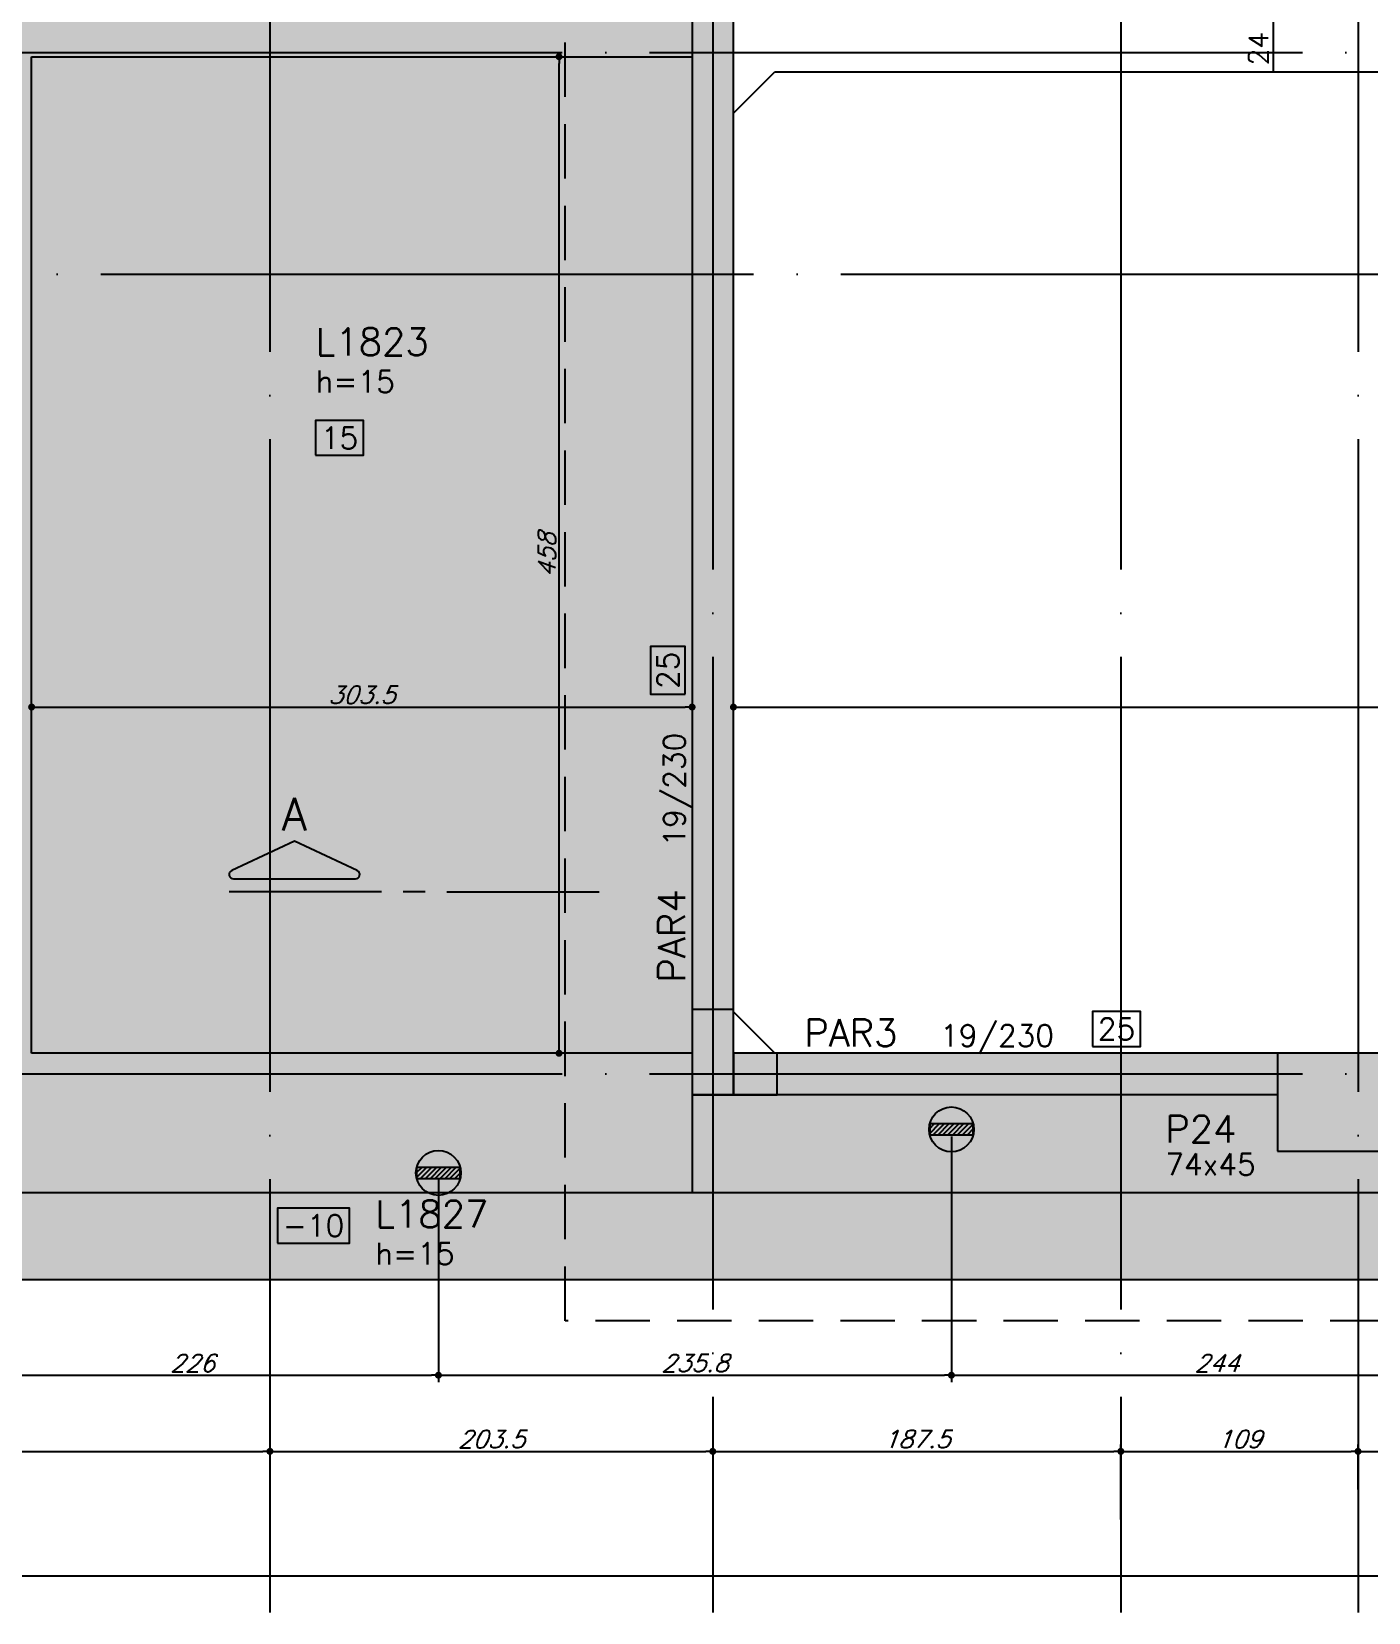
# Model space of a CAD drawing. Header units: millimetres. Extents: x -2404 to 6316, y -1750 to 2455.
# Drawn here: x -819 to -205, y -732 to -5 of the extents above; entities that cross this region are included whole.
import ezdxf
from ezdxf.enums import TextEntityAlignment as Align

# ---------------------------------------------------------------- set-up
doc = ezdxf.new("R2010")
doc.units = ezdxf.units.MM
doc.header["$LTSCALE"] = 50
doc.linetypes.add('DASHED', pattern=[0.75, 0.5, -0.25])
doc.linetypes.add('EIXO', pattern=[6.8, 6, -0.4, 0, -0.4])
for name, color, linetype in [('F-ARM', 6, 'Continuous'), ('F-AUX', 2, 'Continuous'), ('F-CORTE-INDICAÇÃO', 4, 'Continuous'), ('F-COTAS', 106, 'Continuous'), ('F-COTAS ANCORAGEM', 106, 'Continuous'), ('F-DESNIVEL-1', 254, 'Continuous'), ('F-EIXO', 12, 'EIXO'), ('F-LAJES', 3, 'Continuous'), ('F-LAJES-DIM', 2, 'Continuous'), ('F-LAJES-NOME', 4, 'Continuous'), ('F-PILARES-DIM', 172, 'Continuous'), ('F-PILARES-M', 170, 'Continuous'), ('F-PILARES-NOME', 170, 'Continuous'), ('F-TEXTO', 6, 'Continuous'), ('F-VIGAS', 3, 'Continuous'), ('F-VIGAS-DIM', 2, 'Continuous'), ('F-VIGAS-NOME', 4, 'Continuous')]:
    doc.layers.add(name, color=color, linetype=linetype)
doc.layers.add('F-DESNIVEL-2', color=7, linetype='Continuous', true_color=0xffd1e8)
doc.layers.add('F-DESNIVEL-3', color=7, linetype='Continuous', true_color=0xd5c7ff)
doc.styles.add('CP-TEXT-INCL', font='romans.shx', dxfattribs={"oblique": 20})
doc.styles.add('MCP', font='romans.shx')
doc.styles.add('ROMANS', font='romans.shx')
doc.dimstyles.new('CP-COTAS-50', dxfattribs={"dimscale": 0.64, "dimtxt": 12.5, "dimasz": 5, "dimexe": 5, "dimexo": 5, "dimgap": 2.5, "dimtad": 1, "dimdec": 1, "dimdsep": 46, "dimtxsty": 'CP-TEXT-INCL', "dimblk1": 'DOT', "dimblk2": 'DOT', "dimsah": 1, "dimcen": 9, "dimclrd": 256, "dimclre": 256, "dimclrt": 256, "dimadec": 0, "dimazin": 0, "dimtfac": 1, "dimtdec": 1, "dimtmove": 2, "dimatfit": 3, "dimldrblk": 'DOT', "dimfxl": 0, "dimtolj": 1, "dimarcsym": 0})

# ---------------------------------------------------------------- blocks, each defined once
blk = doc.blocks.new('*U17')
at = {"layer": 'F-EIXO'}
blk.add_line((0, 0), (4945.5, 0), dxfattribs=at)
at = {"layer": 'F-TEXTO', "style": 'ROMANS'}
blk.add_attdef('EIXO', text='', height=17.5, dxfattribs=at).set_placement((-28.21, 0), align=Align.MIDDLE_CENTER)
blk = doc.blocks.new('*U16')
at = {"layer": 'F-EIXO'}
blk.add_line((0, 0), (4857.5, 0), dxfattribs=at)
at = {"layer": 'F-TEXTO', "style": 'ROMANS'}
blk.add_attdef('EIXO', text='', height=17.5, dxfattribs=at).set_placement((-28.21, 0), align=Align.MIDDLE_CENTER)
blk = doc.blocks.new('*U19')
at = {"layer": 'F-EIXO'}
blk.add_line((0, 0), (0, -2579.78), dxfattribs=at)
at = {"layer": 'F-TEXTO', "style": 'ROMANS'}
blk.add_attdef('EIXO', text='', height=17.5, rotation=360, dxfattribs=at).set_placement((0, 28.21), align=Align.MIDDLE_CENTER)
blk = doc.blocks.new('*U18')
at = {"layer": 'F-EIXO'}
blk.add_line((0, 0), (0, -2479.78), dxfattribs=at)
at = {"layer": 'F-TEXTO', "style": 'ROMANS'}
blk.add_attdef('EIXO', text='', height=17.5, rotation=360, dxfattribs=at).set_placement((0, 28.21), align=Align.MIDDLE_CENTER)
blk = doc.blocks.new('*U20')
at = {"layer": 'F-EIXO'}
blk.add_line((0, 0), (0, -2579.78), dxfattribs=at)
at = {"layer": 'F-TEXTO', "style": 'ROMANS'}
blk.add_attdef('EIXO', text='', height=17.5, rotation=360, dxfattribs=at).set_placement((0, 28.21), align=Align.MIDDLE_CENTER)
blk = doc.blocks.new('*U12')
at = {"layer": 'F-LAJES-DIM', "color": 1}
blk.add_lwpolyline([(0, 0), (22, 0), (22, 16), (0, 16)], close=True, dxfattribs=at)
at = {"layer": 'F-LAJES-DIM', "style": 'MCP'}
blk.add_attdef('DIM', text='', height=10, dxfattribs=at).set_placement((11, 8), align=Align.MIDDLE_CENTER)
blk = doc.blocks.new('*U11')
at = {"layer": 'F-LAJES-DIM', "color": 1}
blk.add_lwpolyline([(0, 0), (33, 0), (33, 16), (0, 16)], close=True, dxfattribs=at)
at = {"layer": 'F-LAJES-DIM', "style": 'MCP'}
blk.add_attdef('DIM', text='', height=10, dxfattribs=at).set_placement((16.5, 8), align=Align.MIDDLE_CENTER)
blk = doc.blocks.new('*U5')
at = {"layer": 'F-VIGAS-DIM', "color": 1}
blk.add_lwpolyline([(0, 0), (22, 0), (22, 16), (0, 16)], close=True, dxfattribs=at)
at = {"layer": 'F-VIGAS-DIM', "style": 'MCP'}
blk.add_attdef('DIM', text='', height=10, dxfattribs=at).set_placement((11, 8), align=Align.MIDDLE_CENTER)
blk = doc.blocks.new('*U8')
at = {"layer": 'F-CORTE-INDICAÇÃO'}
for p, q in [((70, 0), (0, 0)), ((80, 0), (90, 0)), ((100, 0), (170, 0))]:
    blk.add_line(p, q, dxfattribs=at)
blk.add_lwpolyline([(112, 6, -0.802585), (111.15, 9.81), (140, 23.26), (168.85, 9.81, -0.802585), (168, 6)], format="xyb", close=True, dxfattribs=at)
at = {"layer": 'F-CORTE-INDICAÇÃO', "style": 'ROMANS'}
blk.add_attdef('CORTE', text='', height=15, dxfattribs=at).set_placement((140, 35.76), align=Align.MIDDLE_CENTER)
at = {"layer": 'F-CORTE-INDICAÇÃO', "color": 2, "style": 'ROMANS'}
blk.add_attdef('FOLHA', text='', height=12, dxfattribs=at).set_placement((140, -10), align=Align.MIDDLE_CENTER)
blk = doc.blocks.new('_DOT')
at = {"color": 0, "linetype": 'ByBlock'}
blk.add_line((-0.5, 0), (-1, 0), dxfattribs=at)
at = {"color": 0, "linetype": 'ByBlock', "const_width": 0.5}
blk.add_lwpolyline([(-0.25, 0, 1), (0.25, 0, 1)], format="xyb", close=True, dxfattribs=at)
blk = doc.blocks.new('*D42')
at = {"layer": 'DEFPOINTS', "color": 0, "transparency": 16777216}
for p in [(-819, -315.89), (-515.5, -315.89), (-515.5, -315.89)]:
    blk.add_point(p, dxfattribs=at)
at = {"layer": 'F-COTAS', "lineweight": -2, "transparency": 16777216}
blk.add_line((-815.8, -315.89), (-518.7, -315.89), dxfattribs=at)
at = {"layer": 'F-COTAS', "lineweight": -2, "transparency": 16777216, "xscale": 3.2, "yscale": 3.2, "zscale": 3.2, "rotation": 180}
blk.add_blockref('_DOT', (-819, -315.89), dxfattribs=at)
at = {"layer": 'F-COTAS', "lineweight": -2, "transparency": 16777216, "xscale": 3.2, "yscale": 3.2, "zscale": 3.2}
blk.add_blockref('_DOT', (-515.5, -315.89), dxfattribs=at)
at = {"layer": 'F-COTAS', "transparency": 16777216, "insert": (-667.25, -310.29), "char_height": 8, "attachment_point": 5, "style": 'CP-TEXT-INCL'}
blk.add_mtext('\\A1;303.5', dxfattribs=at)
blk = doc.blocks.new('*D43')
at = {"layer": 'DEFPOINTS', "color": 0, "transparency": 16777216}
for p in [(-496.5, -315.89), (188, -315.89), (188, -315.89)]:
    blk.add_point(p, dxfattribs=at)
at = {"layer": 'F-COTAS', "lineweight": -2, "transparency": 16777216}
blk.add_line((-493.3, -315.89), (184.8, -315.89), dxfattribs=at)
at = {"layer": 'F-COTAS', "lineweight": -2, "transparency": 16777216, "xscale": 3.2, "yscale": 3.2, "zscale": 3.2, "rotation": 180}
blk.add_blockref('_DOT', (-496.5, -315.89), dxfattribs=at)
at = {"layer": 'F-COTAS', "lineweight": -2, "transparency": 16777216, "xscale": 3.2, "yscale": 3.2, "zscale": 3.2}
blk.add_blockref('_DOT', (188, -315.89), dxfattribs=at)
at = {"layer": 'F-COTAS', "transparency": 16777216, "insert": (-154.25, -310.29), "char_height": 8, "attachment_point": 5, "style": 'CP-TEXT-INCL'}
blk.add_mtext('\\A1;684.5', dxfattribs=at)
blk = doc.blocks.new('*D47')
at = {"layer": 'DEFPOINTS', "color": 0, "transparency": 16777216}
for p in [(-576.65, -17), (-576.65, -17), (-576.65, -475)]:
    blk.add_point(p, dxfattribs=at)
at = {"layer": 'F-COTAS', "lineweight": -2, "transparency": 16777216}
blk.add_line((-576.65, -471.8), (-576.65, -20.2), dxfattribs=at)
at = {"layer": 'F-COTAS', "lineweight": -2, "transparency": 16777216, "xscale": 3.2, "yscale": 3.2, "zscale": 3.2}
for p, rotation in [((-576.65, -17), 90), ((-576.65, -475), 270)]:
    blk.add_blockref('_DOT', p, dxfattribs=dict(at, rotation=rotation))
at = {"layer": 'F-COTAS', "transparency": 16777216, "insert": (-582.25, -246), "char_height": 8, "attachment_point": 5, "rotation": 90, "style": 'CP-TEXT-INCL'}
blk.add_mtext('\\A1;458', dxfattribs=at)
blk = doc.blocks.new('*D138')
at = {"layer": 'DEFPOINTS', "color": 0, "transparency": 16777216}
for p in [(2835, 864.5), (-1650, -579), (2835, -715.16)]:
    blk.add_point(p, dxfattribs=at)
at = {"layer": 'F-COTAS', "lineweight": -2, "transparency": 16777216}
for p, q in [((2835, 861.3), (2835, -718.36)), ((-1650, -582.2), (-1650, -718.36)), ((-1646.8, -715.16), (2831.8, -715.16))]:
    blk.add_line(p, q, dxfattribs=at)
at = {"layer": 'F-COTAS', "lineweight": -2, "transparency": 16777216, "xscale": 3.2, "yscale": 3.2, "zscale": 3.2, "rotation": 180}
blk.add_blockref('_DOT', (-1650, -715.16), dxfattribs=at)
at = {"layer": 'F-COTAS', "lineweight": -2, "transparency": 16777216, "xscale": 3.2, "yscale": 3.2, "zscale": 3.2}
blk.add_blockref('_DOT', (2835, -715.16), dxfattribs=at)
at = {"layer": 'F-COTAS', "transparency": 16777216, "insert": (592.5, -709.56), "char_height": 8, "attachment_point": 5, "style": 'CP-TEXT-INCL'}
blk.add_mtext('\\A1;4485', dxfattribs=at)
blk = doc.blocks.new('*D141')
at = {"layer": 'DEFPOINTS', "color": 0, "transparency": 16777216}
for p in [(-1090, -657.97), (-709.5, -657.97), (-709.5, -657.97)]:
    blk.add_point(p, dxfattribs=at)
at = {"layer": 'F-COTAS', "lineweight": -2, "transparency": 16777216}
blk.add_line((-1086.8, -657.97), (-712.7, -657.97), dxfattribs=at)
at = {"layer": 'F-COTAS', "lineweight": -2, "transparency": 16777216, "xscale": 3.2, "yscale": 3.2, "zscale": 3.2, "rotation": 180}
blk.add_blockref('_DOT', (-1090, -657.97), dxfattribs=at)
at = {"layer": 'F-COTAS', "lineweight": -2, "transparency": 16777216, "xscale": 3.2, "yscale": 3.2, "zscale": 3.2}
blk.add_blockref('_DOT', (-709.5, -657.97), dxfattribs=at)
at = {"layer": 'F-COTAS', "transparency": 16777216, "insert": (-899.75, -652.37), "char_height": 8, "attachment_point": 5, "style": 'CP-TEXT-INCL'}
blk.add_mtext('\\A1;380.5', dxfattribs=at)
blk = doc.blocks.new('*D142')
at = {"layer": 'DEFPOINTS', "color": 0, "transparency": 16777216}
for p in [(-709.5, -657.97), (-506, -657.97), (-506, -657.97)]:
    blk.add_point(p, dxfattribs=at)
at = {"layer": 'F-COTAS', "lineweight": -2, "transparency": 16777216}
blk.add_line((-706.3, -657.97), (-509.2, -657.97), dxfattribs=at)
at = {"layer": 'F-COTAS', "lineweight": -2, "transparency": 16777216, "xscale": 3.2, "yscale": 3.2, "zscale": 3.2, "rotation": 180}
blk.add_blockref('_DOT', (-709.5, -657.97), dxfattribs=at)
at = {"layer": 'F-COTAS', "lineweight": -2, "transparency": 16777216, "xscale": 3.2, "yscale": 3.2, "zscale": 3.2}
blk.add_blockref('_DOT', (-506, -657.97), dxfattribs=at)
at = {"layer": 'F-COTAS', "transparency": 16777216, "insert": (-607.75, -652.37), "char_height": 8, "attachment_point": 5, "style": 'CP-TEXT-INCL'}
blk.add_mtext('\\A1;203.5', dxfattribs=at)
blk = doc.blocks.new('*D143')
at = {"layer": 'DEFPOINTS', "color": 0, "transparency": 16777216}
for p in [(-506, -657.97), (-318.5, -657.97), (-318.5, -692.47)]:
    blk.add_point(p, dxfattribs=at)
at = {"layer": 'F-COTAS', "lineweight": -2, "transparency": 16777216}
for p, q in [((-502.8, -657.97), (-321.7, -657.97)), ((-318.5, -689.27), (-318.5, -654.77))]:
    blk.add_line(p, q, dxfattribs=at)
at = {"layer": 'F-COTAS', "lineweight": -2, "transparency": 16777216, "xscale": 3.2, "yscale": 3.2, "zscale": 3.2, "rotation": 180}
blk.add_blockref('_DOT', (-506, -657.97), dxfattribs=at)
at = {"layer": 'F-COTAS', "lineweight": -2, "transparency": 16777216, "xscale": 3.2, "yscale": 3.2, "zscale": 3.2}
blk.add_blockref('_DOT', (-318.5, -657.97), dxfattribs=at)
at = {"layer": 'F-COTAS', "transparency": 16777216, "insert": (-412.25, -652.37), "char_height": 8, "attachment_point": 5, "style": 'CP-TEXT-INCL'}
blk.add_mtext('\\A1;187.5', dxfattribs=at)
blk = doc.blocks.new('*D144')
at = {"layer": 'DEFPOINTS', "color": 0, "transparency": 16777216}
for p in [(-209.5, -657.97), (-209.5, -678.67), (-318.5, -692.47)]:
    blk.add_point(p, dxfattribs=at)
at = {"layer": 'F-COTAS', "lineweight": -2, "transparency": 16777216}
for p, q in [((-318.5, -689.27), (-318.5, -654.77)), ((-315.3, -657.97), (-212.7, -657.97)), ((-209.5, -675.47), (-209.5, -654.77))]:
    blk.add_line(p, q, dxfattribs=at)
at = {"layer": 'F-COTAS', "lineweight": -2, "transparency": 16777216, "xscale": 3.2, "yscale": 3.2, "zscale": 3.2, "rotation": 180}
blk.add_blockref('_DOT', (-318.5, -657.97), dxfattribs=at)
at = {"layer": 'F-COTAS', "lineweight": -2, "transparency": 16777216, "xscale": 3.2, "yscale": 3.2, "zscale": 3.2}
blk.add_blockref('_DOT', (-209.5, -657.97), dxfattribs=at)
at = {"layer": 'F-COTAS', "transparency": 16777216, "insert": (-264, -652.37), "char_height": 8, "attachment_point": 5, "style": 'CP-TEXT-INCL'}
blk.add_mtext('\\A1;109', dxfattribs=at)
blk = doc.blocks.new('*D145')
at = {"layer": 'DEFPOINTS', "color": 0, "transparency": 16777216}
for p in [(195, -657.97), (-209.5, -678.67), (195, -678.67)]:
    blk.add_point(p, dxfattribs=at)
at = {"layer": 'F-COTAS', "lineweight": -2, "transparency": 16777216}
for p, q in [((-209.5, -675.47), (-209.5, -654.77)), ((-206.3, -657.97), (191.8, -657.97)), ((195, -675.47), (195, -654.77))]:
    blk.add_line(p, q, dxfattribs=at)
at = {"layer": 'F-COTAS', "lineweight": -2, "transparency": 16777216, "xscale": 3.2, "yscale": 3.2, "zscale": 3.2, "rotation": 180}
blk.add_blockref('_DOT', (-209.5, -657.97), dxfattribs=at)
at = {"layer": 'F-COTAS', "lineweight": -2, "transparency": 16777216, "xscale": 3.2, "yscale": 3.2, "zscale": 3.2}
blk.add_blockref('_DOT', (195, -657.97), dxfattribs=at)
at = {"layer": 'F-COTAS', "transparency": 16777216, "insert": (-7.25, -652.37), "char_height": 8, "attachment_point": 5, "style": 'CP-TEXT-INCL'}
blk.add_mtext('\\A1;404.5', dxfattribs=at)
blk = doc.blocks.new('PONTO ANCORAGEM_EST')
at = {"layer": 'F-ARM'}
h = blk.add_hatch(dxfattribs=at)
h.set_pattern_fill('ANSI31', color=2, scale=0.5)
h.paths.add_polyline_path([(-1159.55, 5937.09), (-1179.55, 5937.09), (-1179.55, 5932.09), (-1159.55, 5932.09)])
at = {"layer": 'F-ARM', "color": 3, "elevation": 0}
blk.add_lwpolyline([(-1179.55, 5932.09), (-1159.55, 5932.09), (-1159.55, 5937.09), (-1179.55, 5937.09)], close=True, dxfattribs=at)
at = {"layer": 'F-ARM', "color": 3}
blk.add_circle((-1169.55, 5934.59, 0), 10.31, dxfattribs=at)
blk = doc.blocks.new('*D274')
at = {"layer": 'DEFPOINTS', "color": 0, "transparency": 16777216}
for p in [(-858.08, -529.99), (-632.08, -529.99), (-632.08, -622.98)]:
    blk.add_point(p, dxfattribs=at)
at = {"layer": 'F-COTAS ANCORAGEM', "lineweight": -2, "transparency": 16777216}
for p, q in [((-858.08, -533.19), (-858.08, -626.18)), ((-632.08, -533.19), (-632.08, -626.18)), ((-854.88, -622.98), (-635.28, -622.98))]:
    blk.add_line(p, q, dxfattribs=at)
at = {"layer": 'F-COTAS ANCORAGEM', "lineweight": -2, "transparency": 16777216, "xscale": 3.2, "yscale": 3.2, "zscale": 3.2, "rotation": 180}
blk.add_blockref('_DOT', (-858.08, -622.98), dxfattribs=at)
at = {"layer": 'F-COTAS ANCORAGEM', "lineweight": -2, "transparency": 16777216, "xscale": 3.2, "yscale": 3.2, "zscale": 3.2}
blk.add_blockref('_DOT', (-632.08, -622.98), dxfattribs=at)
at = {"layer": 'F-COTAS ANCORAGEM', "transparency": 16777216, "insert": (-745.08, -617.38), "char_height": 8, "attachment_point": 5, "style": 'CP-TEXT-INCL'}
blk.add_mtext('\\A1;226', dxfattribs=at)
blk = doc.blocks.new('*D275')
at = {"layer": 'DEFPOINTS', "color": 0, "transparency": 16777216}
for p in [(-396.33, -509.99), (-632.08, -529.99), (-396.33, -622.98)]:
    blk.add_point(p, dxfattribs=at)
at = {"layer": 'F-COTAS ANCORAGEM', "lineweight": -2, "transparency": 16777216}
for p, q in [((-396.33, -513.19), (-396.33, -626.18)), ((-632.08, -533.19), (-632.08, -626.18)), ((-628.88, -622.98), (-399.53, -622.98))]:
    blk.add_line(p, q, dxfattribs=at)
at = {"layer": 'F-COTAS ANCORAGEM', "lineweight": -2, "transparency": 16777216, "xscale": 3.2, "yscale": 3.2, "zscale": 3.2, "rotation": 180}
blk.add_blockref('_DOT', (-632.08, -622.98), dxfattribs=at)
at = {"layer": 'F-COTAS ANCORAGEM', "lineweight": -2, "transparency": 16777216, "xscale": 3.2, "yscale": 3.2, "zscale": 3.2}
blk.add_blockref('_DOT', (-396.33, -622.98), dxfattribs=at)
at = {"layer": 'F-COTAS ANCORAGEM', "transparency": 16777216, "insert": (-514.21, -617.38), "char_height": 8, "attachment_point": 5, "style": 'CP-TEXT-INCL'}
blk.add_mtext('\\A1;235.8', dxfattribs=at)
blk = doc.blocks.new('*D276')
at = {"layer": 'DEFPOINTS', "color": 0, "transparency": 16777216}
for p in [(-396.33, -509.99), (-152.33, -509.99), (-152.33, -622.98)]:
    blk.add_point(p, dxfattribs=at)
at = {"layer": 'F-COTAS ANCORAGEM', "lineweight": -2, "transparency": 16777216}
for p, q in [((-396.33, -513.19), (-396.33, -626.18)), ((-152.33, -513.19), (-152.33, -626.18)), ((-393.13, -622.98), (-155.53, -622.98))]:
    blk.add_line(p, q, dxfattribs=at)
at = {"layer": 'F-COTAS ANCORAGEM', "lineweight": -2, "transparency": 16777216, "xscale": 3.2, "yscale": 3.2, "zscale": 3.2, "rotation": 180}
blk.add_blockref('_DOT', (-396.33, -622.98), dxfattribs=at)
at = {"layer": 'F-COTAS ANCORAGEM', "lineweight": -2, "transparency": 16777216, "xscale": 3.2, "yscale": 3.2, "zscale": 3.2}
blk.add_blockref('_DOT', (-152.33, -622.98), dxfattribs=at)
at = {"layer": 'F-COTAS ANCORAGEM', "transparency": 16777216, "insert": (-274.33, -617.38), "char_height": 8, "attachment_point": 5, "style": 'CP-TEXT-INCL'}
blk.add_mtext('\\A1;244', dxfattribs=at)

msp = doc.modelspace()

# ---------------------------------------------------------------- hatches: boundary and pattern name
at = {"layer": 'F-DESNIVEL-1'}
for points in [[(-496.5, -454.9), (-515.5, -454.9), (-515.5, -494.1), (-496.5, -494.1)], [(-476.4, -475), (-496.5, -475), (-496.5, -494.1), (-476.4, -494.1)]]:
    msp.add_hatch(color=256, dxfattribs=at).paths.add_polyline_path(points)
at = {"layer": 'F-DESNIVEL-1', "linetype": 'Continuous'}
msp.add_hatch(color=256, dxfattribs=at).paths.add_polyline_path([(-246.5, -520), (-172.5, -520), (-172.5, -475), (-246.5, -475)], flags=16)

# ---------------------------------------------------------------- linework, layer by layer
at = {"layer": 'F-AUX', "color": 4, "linetype": 'DASHED'}
msp.add_lwpolyline([(1002.616, -597.969), (-573.9, -597.969), (-573.9, 156.051), (1002.616, 156.051)], close=True, dxfattribs=at)
at = {"layer": 'F-DESNIVEL-1'}
for points in [[(-476.4, -475), (-477.5, -475), (-496.5, -456), (-496.5, -454.9), (-515.5, -454.9), (-515.5, -494), (-476.4, -494)], [(-496.5, -454.9), (-515.5, -454.9), (-515.5, -494.1), (-496.5, -494.1)], [(-476.4, -475), (-496.5, -475), (-496.5, -494.1), (-476.4, -494.1)]]:
    msp.add_lwpolyline(points, close=True, dxfattribs=at)
at = {"layer": 'F-DESNIVEL-1', "linetype": 'Continuous'}
for points in [[(-515.5, -454.9), (-496.5, -454.9), (-496.5, 0)], [(-515.5, -454.9), (-496.5, 0), (-515.5, 0)], [(-515.5, -454.9), (-515.5, -44.1), (-515.5, -454.9)], [(-1173.5, -539), (-819, -539), (-819, -475)], [(-1173.5, -539), (-819, -475), (-1173.5, -475)], [(-819, -539), (-515.6, -494.1), (-515.6, -475)], [(-819, -539), (-515.6, -475), (-819, -475)], [(-819, -539), (-819, -475), (-819, -539)], [(-476.4, -475), (-476.4, -494), (-246.6, -494)], [(-476.4, -475), (-246.6, -494), (-246.6, -475)], [(-476.4, -475), (-246.6, -475), (-476.4, -475)], [(-476.5, -494), (-515.5, -494), (-246.5, -520)], [(-515.5, -494), (-515.5, -539), (-246.5, -520)], [(-515.5, -494), (-246.5, -520), (-515.5, -494)], [(-246.5, -494), (-476.5, -494), (-246.5, -520)], [(-476.5, -494), (-246.5, -520), (-476.5, -494)], [(-246.5, -494), (-246.5, -520), (-246.5, -494)], [(-819, -539), (-515.5, -539), (-515.5, -494.1)], [(-819, -539), (-515.5, -494.1), (-515.6, -494.1)], [(-515.5, -539), (878.5, -539), (-246.5, -520)], [(-515.5, -539), (-246.5, -520), (-515.5, -539)], [(878.5, -539), (-172.5, -520), (-246.5, -520)], [(878.5, -539), (-246.5, -520), (878.5, -539)]]:
    msp.add_solid(points, dxfattribs=at)
at = {"layer": 'F-DESNIVEL-2', "linetype": 'Continuous'}
for points in [[(-804.5, -475), (-804.5, 194.5), (-833.5, 194.5)], [(-804.5, -475), (-833.5, 194.5), (-833.5, -475)], [(-515.5, -475), (-515.5, 0), (-804.5, 194.5)], [(-515.5, -475), (-804.5, 194.5), (-515.5, -475)], [(-515.5, -475), (-804.5, 194.5), (-804.5, -475)], [(-515.5, -44), (-515.5, 0), (-515.5, -475)], [(-515.5, -455), (-515.5, -44), (-515.5, -475)], [(-515.5, -44), (-515.5, -475), (-515.5, -44)], [(-515.5, -455), (-515.5, -475), (-515.5, -455)], [(-804.5, -475), (-833.5, -475), (-804.5, -475)], [(-515.5, -475), (-804.5, -475), (-515.5, -475)]]:
    msp.add_solid(points, dxfattribs=at)
at = {"layer": 'F-DESNIVEL-3', "linetype": 'Continuous'}
for points in [[(878.5, -579), (-1610, -539), (-1650, -579)], [(878.5, -579), (-1259.5, -539), (-1610, -539)], [(878.5, -579), (-1610, -539), (878.5, -579)], [(878.5, -579), (-1173.5, -539), (-1259.5, -539)], [(878.5, -579), (-1259.5, -539), (878.5, -579)], [(878.5, -579), (-819, -539), (-1173.5, -539)], [(878.5, -579), (-1173.5, -539), (878.5, -579)], [(878.5, -579), (-515.5, -539), (-819, -539)], [(878.5, -579), (-819, -539), (878.5, -579)], [(878.5, -579), (878.5, -539), (-515.5, -539)], [(878.5, -579), (-515.5, -539), (878.5, -579)], [(878.5, -579), (-1650, -579), (878.5, -579)]]:
    msp.add_solid(points, dxfattribs=at)
at = {"layer": 'F-LAJES', "linetype": 'Continuous'}
for p, q in [((-515.5, -539), (940.5, -539)), ((-1650, -579), (893.5, -579))]:
    msp.add_line(p, q, dxfattribs=at)
at = {"layer": 'F-PILARES-M', "linetype": 'Continuous'}
for points in [[(19, -24), (19, 493.5), (0, 493.5), (0, 0), (-248.5, 0), (-248.5, -24), (19, -24)], [(-246.5, -520), (-172.5, -520), (-172.5, -475), (-246.5, -475), (-246.5, -520)]]:
    msp.add_lwpolyline(points, dxfattribs=at)
at = {"layer": 'F-VIGAS'}
for p, q in [((-496.5, -43), (-496.5, 0)), ((-496.5, -43), (-477.5, -24)), ((-477.5, -475), (-496.5, -456)), ((-496.5, -475), (-496.5, -456)), ((-476.4, -475), (-496.5, -475))]:
    msp.add_line(p, q, dxfattribs=at)
for points in [[(-248.5, 0), (-515.5, 0), (-515.5, -494), (-246.5, -494)], [(-819, -475), (-819, -17)], [(-819, -17), (-515.5, -17)], [(-477.5, -24), (-248.5, -24)], [(-496.5, -456), (-496.5, -43)], [(-515.5, -475), (-819, -475)], [(-246.5, -475), (-477.5, -475)], [(-515.5, -494), (-515.5, -539)], [(-1173.5, -539), (-819, -539)], [(-819, -539), (-515.5, -539)]]:
    msp.add_lwpolyline(points, dxfattribs=at)

# ---------------------------------------------------------------- block references
at = {"layer": 'F-ARM'}
for p in [(773.219, -6444.589, 0), (537.469, -6464.584, 0)]:
    msp.add_blockref('PONTO ANCORAGEM_EST', p, dxfattribs=at)
at = {"layer": 'F-CORTE-INDICAÇÃO', "linetype": 'Continuous'}
ref = msp.add_blockref('*U8', (-558.223, -400.831), dxfattribs=dict(at, xscale=-1))
ref.add_attrib('CORTE', 'A', dxfattribs={"height": 15, "style": 'ROMANS'}).set_placement((-698.223, -365.067), align=Align.MIDDLE_CENTER)
at = {"layer": 'F-EIXO', "linetype": 'Continuous'}
for name, p in [('*U19', (-709.5, 1847.82)), ('*U20', (-209.5, 1847.82)), ('*U18', (-506, 1747.82)), ('*U18', (-318.5, 1747.82)), ('*U17', (-1895.471, -15)), ('*U16', (-1807.517, -117)), ('*U17', (-1895.471, -484.5))]:
    msp.add_blockref(name, p, dxfattribs=at)
at = {"layer": 'F-LAJES-DIM', "linetype": 'Continuous'}
for name, p, values in [('*U12', (-688.49, -200.192), {'DIM': '15'}), ('*U11', (-705.997, -562.215), {'DIM': '-10'})]:
    msp.add_blockref(name, p, dxfattribs=at).add_auto_attribs(values)
at = {"layer": 'F-VIGAS-DIM', "linetype": 'Continuous', "rotation": 90}
msp.add_blockref('*U5', (-518.625, -310), dxfattribs=at).add_auto_attribs({'DIM': '25'})
at = {"layer": 'F-VIGAS-DIM', "linetype": 'Continuous'}
msp.add_blockref('*U5', (-331.5, -471.875), dxfattribs=at).add_auto_attribs({'DIM': '25'})

# ---------------------------------------------------------------- texts
at = {"layer": 'F-LAJES-DIM', "linetype": 'Continuous', "style": 'MCP'}
for p in [(-688.49, -171.292), (-661.076, -572.122)]:
    msp.add_text('h=15', height=10, dxfattribs=at).set_placement(p)
at = {"layer": 'F-LAJES-NOME', "linetype": 'Continuous', "style": 'MCP'}
for s, p in [('L1823', (-688.49, -154.292)), ('L1827', (-661.076, -555.122))]:
    msp.add_text(s, height=12.5, dxfattribs=at).set_placement(p)
at = {"layer": 'F-PILARES-DIM', "linetype": 'Continuous', "style": 'MCP'}
msp.add_text('24', height=9, rotation=90, dxfattribs=at).set_placement((-250.75, -21))
msp.add_text('74x45', height=10, dxfattribs=at).set_placement((-298.097, -531.073))
at = {"layer": 'F-PILARES-NOME', "linetype": 'Continuous', "style": 'MCP'}
msp.add_text('P24', height=12.5, dxfattribs=at).set_placement((-298.097, -516.073))
at = {"layer": 'F-VIGAS-DIM', "linetype": 'Continuous', "style": 'MCP'}
msp.add_text('19/230', height=10, rotation=90, dxfattribs=at).set_placement((-518.625, -380))
msp.add_text('19/230', height=10, dxfattribs=at).set_placement((-401.5, -471.875))
at = {"layer": 'F-VIGAS-NOME', "linetype": 'Continuous', "style": 'MCP'}
msp.add_text('PAR4', height=12.5, rotation=90, dxfattribs=at).set_placement((-518.625, -442.5))
msp.add_text('PAR3', height=12.5, dxfattribs=at).set_placement((-464, -471.875))

# ---------------------------------------------------------------- dimensions: what is measured, and where the dimension line sits
at = {"layer": 'F-COTAS'}
for base, p1, p2, picture, middle in [((2835, -715.164), (-1650, -579), (2835, 864.5), '*D138', (592.5, -709.564)), ((-709.5, -657.971), (-1090, -657.971), (-709.5, -657.971), '*D141', (-899.75, -652.371)), ((-506, -657.971), (-709.5, -657.971), (-506, -657.971), '*D142', (-607.75, -652.371)), ((-318.5, -657.971), (-506, -657.971), (-318.5, -692.474), '*D143', (-412.25, -652.371)), ((-209.5, -657.971), (-318.5, -692.474), (-209.5, -678.673), '*D144', (-264, -652.371)), ((195, -657.971), (-209.5, -678.673), (195, -678.673), '*D145', (-7.25, -652.371))]:
    dim = msp.add_linear_dim(base=base, p1=p1, p2=p2, dimstyle='CP-COTAS-50', dxfattribs=at)
    dim.commit()
    dim.dimension.update_dxf_attribs({"geometry": picture, "text_midpoint": middle})
for base, p1, p2, angle, picture, middle in [((-576.646, -17), (-576.646, -475), (-576.646, -17), 270, '*D47', (-582.246, -246)), ((-515.5, -315.893), (-819, -315.893), (-515.5, -315.893), 180, '*D42', (-667.25, -310.293)), ((188, -315.893), (-496.5, -315.893), (188, -315.893), 180, '*D43', (-154.25, -310.293))]:
    dim = msp.add_linear_dim(base=base, p1=p1, p2=p2, angle=angle, dimstyle='CP-COTAS-50', dxfattribs=at)
    dim.commit()
    dim.dimension.update_dxf_attribs({"geometry": picture, "text_midpoint": middle})
at = {"layer": 'F-COTAS ANCORAGEM'}
for base, p1, p2, picture, middle in [((-396.334027252, -622.976589092), (-632.084027252, -529.989081911), (-396.334027252, -509.994540956), '*D275', (-514.209027252, -617.376589092)), ((-152.334, -622.977), (-396.334, -509.995), (-152.334, -509.995), '*D276', (-274.334, -617.377)), ((-632.084, -622.977), (-858.084, -529.989), (-632.084, -529.989), '*D274', (-745.084, -617.377))]:
    dim = msp.add_linear_dim(base=base, p1=p1, p2=p2, dimstyle='CP-COTAS-50', override={"dimfxl": 7.5}, dxfattribs=at)
    dim.commit()
    dim.dimension.update_dxf_attribs({"geometry": picture, "text_midpoint": middle})

doc.saveas('drawing.dxf')
